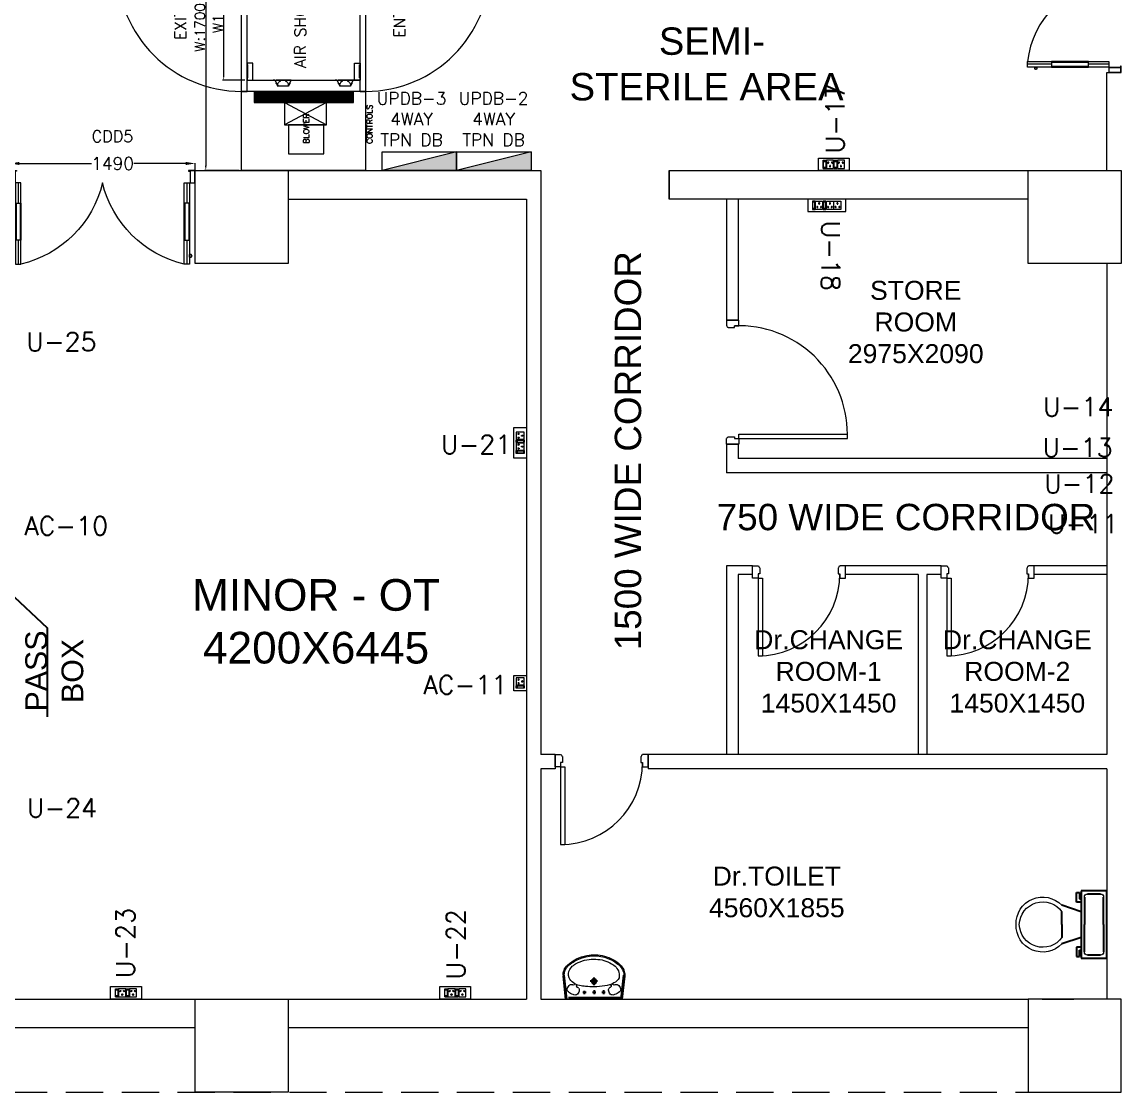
# Model space of a CAD drawing. Extents: x 3552052 to 4102982, y -707811 to -630695.
# Drawn here: x 3672008 to 3680822, y -655869 to -647246 of the extents above; entities that cross this region are included whole.
import ezdxf
from ezdxf.enums import TextEntityAlignment as Align

# ---------------------------------------------------------------- set-up
doc = ezdxf.new("R2010")
doc.units = 0
doc.header["$LTSCALE"] = 6
doc.header["$MEASUREMENT"] = 0
doc.linetypes.add('CONTINU', pattern=[0])
doc.linetypes.add('HIDDEN', pattern=[0.375, 0.25, -0.125])
doc.layers.get('0').update_dxf_attribs({"linetype": 'CONTINUOUS', "lineweight": 0})
doc.layers.get('Defpoints').update_dxf_attribs({"linetype": 'CONTINUOUS', "lineweight": 0})
for name, color, linetype, lineweight in [('1200 Door', 144, 'CONTINUOUS', 0), ('AIR SHOWER', 7, 'CONTINUOUS', 0), ('Chajja', 7, 'CONTINUOUS', 0), ('COL', 5, 'CONTINUOUS', 0), ('DIM', 7, 'CONTINUOUS', 0), ('DOOR', 44, 'CONTINUOUS', 0), ('Double Leaf Door', 4, 'CONTINUOUS', 0), ('ELE-8M 6-16A UPS SOCKET', 223, 'CONTINUOUS', 0), ('ELE-SOCKET TEXT', 7, 'CONTINUOUS', 25), ('ELE. 2N0S OF 6-16 UPS SOCKETS', 191, 'CONTINUOUS', 0), ('ELE. DB', 1, 'CONTINUOUS', 0), ('ELE.DB', 1, 'CONTINUOUS', 0), ('hatch', 252, 'CONTINUOUS', 0), ('WALL', 8, 'CONTINUOUS', 0), ('WIN', 151, 'CONTINUOUS', 0)]:
    doc.layers.add(name, color=color, linetype=linetype, lineweight=lineweight)
doc.layers.add('ELE-6A AC SOCKET', color=7, linetype='CONTINUOUS', lineweight=0, true_color=0x00ceb6)
doc.styles.add('ARIAL', font='arial.ttf')
doc.styles.add('ROMANS', font='romans.shx')
doc.styles.get("Standard").update_dxf_attribs({"font": 'SIMPLEX'})
doc.dimstyles.new('AEPL1', dxfattribs={"dimtxt": 100, "dimasz": 75, "dimexe": 1.25, "dimexo": 50, "dimtad": 0, "dimdec": 0, "dimtxsty": 'ROMANS', "dimcen": 2.5, "dimclrd": 7, "dimclre": 7, "dimadec": 0, "dimazin": 0, "dimtfac": 1, "dimtdec": 0, "dimtmove": 0, "dimatfit": 3, "dimfxl": 1, "dimlwd": 0, "dimlwe": 0, "dimarcsym": 0})
doc.dimstyles.new('BIGDFD', dxfattribs={"dimtxt": 8, "dimasz": 4, "dimexe": 1, "dimexo": 2, "dimtad": 1, "dimlfac": 10, "dimtxsty": 'Standard', "dimcen": 2.5, "dimclrd": 5, "dimclre": 3, "dimclrt": 1, "dimadec": 0, "dimazin": 0, "dimtfac": 1, "dimtmove": 0, "dimatfit": 3, "dimfxl": 1, "dimarcsym": 0})
doc.dimstyles.new('BIGDFD$0', dxfattribs={"dimtxt": 8, "dimasz": 4, "dimexe": 1, "dimexo": 2, "dimtad": 1, "dimlfac": 10, "dimtxsty": 'Standard', "dimcen": 2.5, "dimclrd": 5, "dimclre": 3, "dimclrt": 1, "dimadec": 0, "dimazin": 0, "dimtfac": 1, "dimtmove": 0, "dimatfit": 3, "dimfxl": 1, "dimarcsym": 0})
doc.dimstyles.new('TEXT', dxfattribs={"dimscale": 0, "dimtxt": 500, "dimasz": 100, "dimexe": 75, "dimexo": 100, "dimgap": 50, "dimtad": 0, "dimdec": 0, "dimzin": 0, "dimdsep": 46, "dimtxsty": 'ARIAL', "dimblk": 'OBLIQUE', "dimcen": 0.09, "dimdle": 100, "dimclrd": 256, "dimclre": 256, "dimclrt": 6, "dimadec": 0, "dimazin": 0, "dimtfac": 1, "dimtdec": 0, "dimtofl": 0, "dimtmove": 2, "dimatfit": 3, "dimfxl": 1, "dimfrac": 2, "dimtolj": 1, "dimtzin": 0, "dimarcsym": 0})

# ---------------------------------------------------------------- blocks, each defined once
blk = doc.blocks.new('UPS DB')
at = {"layer": 'hatch'}
h = blk.add_hatch(color=3, dxfattribs=at)
h.dxf.hatch_style = 1
h.paths.add_polyline_path([(0, -150), (600, -150), (600, 0)])
at = {"layer": 'ELE. DB', "color": 3}
blk.add_line((600, 0), (0, -150), dxfattribs=at)
blk.add_lwpolyline([(0, 0), (600, 0), (600, -150), (0, -150)], close=True, dxfattribs=at)
blk = doc.blocks.new('_Oblique')
at = {"color": 0, "linetype": 'ByBlock', "lineweight": -2}
blk.add_line((-0.5, -0.5), (0.5, 0.5), dxfattribs=at)
blk = doc.blocks.new('750')
at = {"layer": 'DOOR'}
for p, q in [((-50, 705), (-47.5, 705)), ((-35, 690), (-35, 692.5)), ((-50, 45), (-47.5, 45)), ((-35, 60), (-35, 57.5)), ((50, 45), (50, 80)), ((50, 80), (675, 80)), ((50, 45), (675, 45)), ((675, 45), (675, 80))]:
    blk.add_line(p, q, dxfattribs=at)
for points in [[(15, 690), (15, 705), (50, 705), (50, 750), (-50, 750), (-50, 705)], [(-35, 690), (15, 690)], [(15, 60), (15, 45), (50, 45), (50, 0), (-50, 0), (-50, 45)], [(-35, 60), (15, 60)]]:
    blk.add_lwpolyline(points, dxfattribs=at)
for centre, start, end in [((-35, 705), 180, 270), ((-35, 45), 90, 180)]:
    blk.add_arc(centre, 12.5, start, end, dxfattribs=at)
at = {"layer": 'DOOR', "color": 145}
blk.add_arc((15, 45), 660, 0, 90, dxfattribs=at)
blk = doc.blocks.new('*D670')
at = {"layer": 'Defpoints', "color": 0, "linetype": 'ByBlock', "transparency": 16777216}
for p in [(3673402.6, -648386.7), (3671912.6, -648558.9), (3673402.6, -648558.9)]:
    blk.add_point(p, dxfattribs=at)
at = {"layer": 'DIM', "color": 7, "linetype": 'ByBlock', "lineweight": 0, "transparency": 16777216}
for p, q in [((3671912.6, -648508.9), (3671912.6, -648385.5)), ((3671987.6, -648386.7), (3672569.2, -648386.7)), ((3673327.6, -648386.7), (3672908.6, -648386.7)), ((3673402.6, -648508.9), (3673402.6, -648385.5))]:
    blk.add_line(p, q, dxfattribs=at)
at = {"layer": 'DIM', "color": 7, "linetype": 'ByBlock', "transparency": 16777216}
for points in [[(3671987.6, -648374.2), (3671987.6, -648399.2), (3671912.6, -648386.7)], [(3673327.6, -648374.2), (3673327.6, -648399.2), (3673402.6, -648386.7)]]:
    blk.add_solid(points, dxfattribs=at)
at = {"layer": 'DIM', "color": 0, "linetype": 'ByBlock', "transparency": 16777216, "insert": (3672738.9, -648386.7), "char_height": 100, "attachment_point": 5, "style": 'ROMANS'}
blk.add_mtext('1490', dxfattribs=at)
blk = doc.blocks.new('1500x2100x100 DD')
at = {"layer": 'Double Leaf Door'}
for points in [[(49.2, 263.9), (54.1, 263.9), (54.1, 560.4), (49.2, 560.4)], [(92.8, 560.4), (87.8, 560.4), (87.8, 263.9), (92.8, 263.9)], [(1407.2, 560.4), (1412.2, 560.4), (1412.2, 263.9), (1407.2, 263.9)], [(1450.8, 263.9), (1445.9, 263.9), (1445.9, 560.4), (1450.8, 560.4)]]:
    blk.add_hatch(color=6, dxfattribs=at).paths.add_polyline_path(points)
at = {"layer": 'Double Leaf Door', "color": 8}
for p, q in [((49.2, 100), (49.2, 754.2)), ((49.2, 754.2), (92.8, 754.2)), ((71, 560.4), (71, 754.2)), ((92.8, 754.2), (92.8, 100)), ((1450.8, 754.2), (1407.2, 754.2)), ((1407.2, 754.2), (1407.2, 100)), ((1429, 560.4), (1429, 754.2)), ((1450.8, 100), (1450.8, 754.2)), ((34.8, 696.7), (34.8, 678.8)), ((49.2, 698.7), (36.7, 698.7)), ((36.7, 676.8), (49.2, 676.8)), ((49.2, 698.7), (49.2, 676.8)), ((1450.8, 698.7), (1463.3, 698.7)), ((1450.8, 698.7), (1450.8, 676.8)), ((1463.3, 676.8), (1450.8, 676.8)), ((1465.2, 696.7), (1465.2, 678.8)), ((71, 100), (71, 263.9)), ((1429, 100), (1429, 263.9)), ((5, 100), (5, 0)), ((45.2, 100), (5, 100)), ((7, 98), (7, 2)), ((43.2, 98), (7, 98)), ((43.2, 3), (43.2, 98)), ((45.2, 5), (45.2, 100)), ((92.8, 100), (49.2, 100)), ((1407.2, 100), (1450.8, 100)), ((1454.8, 5), (1454.8, 100)), ((1454.8, 100), (1495, 100)), ((1456.8, 3), (1456.8, 98)), ((1456.8, 98), (1493, 98)), ((1493, 98), (1493, 2)), ((1495, 100), (1495, 0)), ((5, 0), (45.2, 0)), ((7, 2), (45.2, 2)), ((55.1, 3), (43.2, 3)), ((57.1, 5), (45.2, 5)), ((45.2, 2), (55.1, 2)), ((45.2, 0), (57.1, 0)), ((55.1, 2), (55.1, 3)), ((57.1, 0), (57.1, 5)), ((1442.9, 0), (1442.9, 5)), ((1442.9, 5), (1454.8, 5)), ((1454.8, 0), (1442.9, 0)), ((1444.9, 2), (1444.9, 3)), ((1444.9, 3), (1456.8, 3)), ((1454.8, 2), (1444.9, 2)), ((1493, 2), (1454.8, 2)), ((1495, 0), (1454.8, 0))]:
    blk.add_line(p, q, dxfattribs=at)
at = {"layer": 'Double Leaf Door', "color": 6}
for p, q in [((92.8, 560.4), (49.2, 560.4)), ((49.2, 560.4), (49.2, 263.9)), ((54.1, 263.9), (54.1, 560.4)), ((87.8, 263.9), (87.8, 560.4)), ((92.8, 263.9), (92.8, 560.4)), ((1407.2, 263.9), (1407.2, 560.4)), ((1407.2, 560.4), (1450.8, 560.4)), ((1412.2, 263.9), (1412.2, 560.4)), ((1445.9, 263.9), (1445.9, 560.4)), ((1450.8, 560.4), (1450.8, 263.9)), ((49.2, 263.9), (92.8, 263.9)), ((1450.8, 263.9), (1407.2, 263.9))]:
    blk.add_line(p, q, dxfattribs=at)
at = {"layer": 'Double Leaf Door', "color": 6, "ltscale": 100}
for p, q in [((87.8, 560.4), (87.8, 263.9)), ((1412.2, 560.4), (1412.2, 263.9))]:
    blk.add_line(p, q, dxfattribs=at)
at = {"layer": 'Double Leaf Door', "color": 6}
for points in [[(49.2, 560.4), (49.2, 263.9), (54.1, 263.9), (54.1, 560.4), (49.2, 560.4)], [(92.8, 560.4), (92.8, 263.9), (87.8, 263.9), (87.8, 560.4), (92.8, 560.4)], [(1407.2, 560.4), (1407.2, 263.9), (1412.2, 263.9), (1412.2, 560.4), (1407.2, 560.4)], [(1450.8, 560.4), (1450.8, 263.9), (1445.9, 263.9), (1445.9, 560.4), (1450.8, 560.4)]]:
    blk.add_lwpolyline(points, dxfattribs=at)
at = {"layer": 'Double Leaf Door', "ltscale": 5000}
for points in [[(49.2, 560.4), (49.2, 263.9), (54.1, 263.9), (54.1, 560.4), (49.2, 560.4)], [(1450.8, 560.4), (1450.8, 263.9), (1445.9, 263.9), (1445.9, 560.4), (1450.8, 560.4)]]:
    blk.add_lwpolyline(points, dxfattribs=at)
at = {"layer": 'Double Leaf Door', "color": 8}
for centre, radius, start, end in [((-111.3, -108), 886, 13.57447, 76.68363), ((1611.3, -108), 886, 103.31637, 166.42553), ((34.8, 687.7), 3.72, 90, 270), ((36.7, 696.7), 1.98, 90, 180), ((36.7, 678.8), 1.98, 180, 270), ((1463.3, 696.7), 1.98, 0, 90), ((1463.3, 678.8), 1.98, 270, 0), ((1465.2, 687.7), 3.72, 270, 90)]:
    blk.add_arc(centre, radius, start, end, dxfattribs=at)
blk = doc.blocks.new('1800x80')
at = {"layer": 'Double Leaf Door'}
for points in [[(101770.4, -25417.9), (101775.3, -25417.9), (101775.3, -25121.4), (101770.4, -25121.4)], [(101814, -25121.4), (101809.1, -25121.4), (101809.1, -25417.9), (101814, -25417.9)], [(103113.4, -25121.4), (103118.4, -25121.4), (103118.4, -25417.9), (103113.4, -25417.9)], [(103157.1, -25417.9), (103152.1, -25417.9), (103152.1, -25121.4), (103157.1, -25121.4)]]:
    blk.add_hatch(color=6, dxfattribs=at).paths.add_polyline_path(points)
at = {"layer": 'Double Leaf Door', "color": 8}
for p, q in [((101770.4, -25581.8), (101770.4, -24927.6)), ((101770.4, -24927.6), (101814, -24927.6)), ((101792.2, -25121.4), (101792.2, -24927.6)), ((101814, -24927.6), (101814, -25581.8)), ((103157.1, -24927.6), (103113.4, -24927.6)), ((103113.4, -24927.6), (103113.4, -25581.8)), ((103135.3, -25121.4), (103135.3, -24927.6)), ((103157.1, -25581.8), (103157.1, -24927.6)), ((101756, -24985.1), (101756, -25003.1)), ((101770.4, -24983.1), (101758, -24983.1)), ((101758, -25005), (101770.4, -25005)), ((101770.4, -24983.1), (101770.4, -25005)), ((103157.1, -24983.1), (103169.5, -24983.1)), ((103157.1, -24983.1), (103157.1, -25005)), ((103169.5, -25005), (103157.1, -25005)), ((103171.5, -24985.1), (103171.5, -25003.1)), ((101792.2, -25581.8), (101792.2, -25417.9)), ((103135.3, -25581.8), (103135.3, -25417.9)), ((101726.2, -25581.8), (101726.2, -25681.8)), ((101766.4, -25581.8), (101726.2, -25581.8)), ((101728.2, -25583.8), (101728.2, -25679.8)), ((101764.4, -25583.8), (101728.2, -25583.8)), ((101764.4, -25678.9), (101764.4, -25583.8)), ((101766.4, -25676.9), (101766.4, -25581.8)), ((101814, -25581.8), (101770.4, -25581.8)), ((103113.4, -25581.8), (103157.1, -25581.8)), ((103161.1, -25676.9), (103161.1, -25581.8)), ((103161.1, -25581.8), (103201.2, -25581.8)), ((103163, -25678.9), (103163, -25583.8)), ((103163, -25583.8), (103199.3, -25583.8)), ((103199.3, -25583.8), (103199.3, -25679.8)), ((103201.2, -25581.8), (103201.2, -25681.8)), ((101726.2, -25681.8), (101766.4, -25681.8)), ((101728.2, -25679.8), (101766.4, -25679.8)), ((101776.3, -25678.9), (101764.4, -25678.9)), ((101778.3, -25676.9), (101766.4, -25676.9)), ((101766.4, -25679.8), (101776.3, -25679.8)), ((101766.4, -25681.8), (101778.3, -25681.8)), ((101776.3, -25679.8), (101776.3, -25678.9)), ((101778.3, -25681.8), (101778.3, -25676.9)), ((103149.1, -25681.8), (103149.1, -25676.9)), ((103149.1, -25676.9), (103161.1, -25676.9)), ((103161.1, -25681.8), (103149.1, -25681.8)), ((103151.1, -25679.8), (103151.1, -25678.9)), ((103151.1, -25678.9), (103163, -25678.9)), ((103161.1, -25679.8), (103151.1, -25679.8)), ((103199.3, -25679.8), (103161.1, -25679.8)), ((103201.2, -25681.8), (103161.1, -25681.8))]:
    blk.add_line(p, q, dxfattribs=at)
at = {"layer": 'Double Leaf Door', "color": 6}
for p, q in [((101814, -25121.4), (101770.4, -25121.4)), ((101770.4, -25121.4), (101770.4, -25417.9)), ((101775.3, -25417.9), (101775.3, -25121.4)), ((101809.1, -25417.9), (101809.1, -25121.4)), ((101814, -25417.9), (101814, -25121.4)), ((103113.4, -25417.9), (103113.4, -25121.4)), ((103113.4, -25121.4), (103157.1, -25121.4)), ((103118.4, -25417.9), (103118.4, -25121.4)), ((103152.1, -25417.9), (103152.1, -25121.4)), ((103157.1, -25121.4), (103157.1, -25417.9)), ((101770.4, -25417.9), (101814, -25417.9)), ((103157.1, -25417.9), (103113.4, -25417.9))]:
    blk.add_line(p, q, dxfattribs=at)
at = {"layer": 'Double Leaf Door', "color": 6, "ltscale": 100}
for p, q in [((101809.1, -25121.4), (101809.1, -25417.9)), ((103118.4, -25121.4), (103118.4, -25417.9))]:
    blk.add_line(p, q, dxfattribs=at)
at = {"layer": 'Double Leaf Door', "color": 6}
for points in [[(101770.4, -25121.4), (101770.4, -25417.9), (101775.3, -25417.9), (101775.3, -25121.4), (101770.4, -25121.4)], [(101814, -25121.4), (101814, -25417.9), (101809.1, -25417.9), (101809.1, -25121.4), (101814, -25121.4)], [(103113.4, -25121.4), (103113.4, -25417.9), (103118.4, -25417.9), (103118.4, -25121.4), (103113.4, -25121.4)], [(103157.1, -25121.4), (103157.1, -25417.9), (103152.1, -25417.9), (103152.1, -25121.4), (103157.1, -25121.4)]]:
    blk.add_lwpolyline(points, dxfattribs=at)
at = {"layer": 'Double Leaf Door', "ltscale": 5000}
for points in [[(101770.4, -25121.4), (101770.4, -25417.9), (101775.3, -25417.9), (101775.3, -25121.4), (101770.4, -25121.4)], [(103157.1, -25121.4), (103157.1, -25417.9), (103152.1, -25417.9), (103152.1, -25121.4), (103157.1, -25121.4)]]:
    blk.add_lwpolyline(points, dxfattribs=at)
at = {"layer": 'Double Leaf Door', "color": 8}
for centre, radius, start, end in [((101731.8, -25658.9), 736, 6.01421, 83.58626), ((103143.1, -25606.8), 679.9, 92.50464, 177.89489), ((101756, -24994.1), 3.72, 90, 270), ((101758, -24985.1), 1.98, 90, 180), ((101758, -25003.1), 1.98, 180, 270), ((103169.5, -24985.1), 1.98, 0, 90), ((103169.5, -25003.1), 1.98, 270, 0), ((103171.5, -24994.1), 3.72, 270, 90)]:
    blk.add_arc(centre, radius, start, end, dxfattribs=at)
blk = doc.blocks.new('*D19')
at = {"color": 3, "lineweight": -2, "transparency": 16777216}
for p, q in [((72.76, 197.74), (72.76, 215.65)), ((162.76, 197.74), (162.76, 215.65))]:
    blk.add_line(p, q, dxfattribs=at)
at = {"color": 5, "lineweight": -2, "transparency": 16777216}
blk.add_line((76.76, 214.65), (158.76, 214.65), dxfattribs=at)
at = {"color": 5, "transparency": 16777216}
for points in [[(76.76, 215.31), (76.76, 213.98), (72.76, 214.65)], [(158.76, 213.98), (158.76, 215.31), (162.76, 214.65)]]:
    blk.add_solid(points, dxfattribs=at)
at = {"layer": 'Defpoints', "color": 0, "transparency": 16777216}
for p in [(162.76, 214.65), (72.76, 195.74), (162.76, 195.74)]:
    blk.add_point(p, dxfattribs=at)
at = {"color": 1, "transparency": 16777216, "insert": (130.44, 219.36), "char_height": 8, "attachment_point": 5}
blk.add_mtext('W1:900', dxfattribs=at)
blk = doc.blocks.new('*D20')
at = {"color": 3, "lineweight": -2, "transparency": 16777216}
for p, q in [((0, 202.24), (0, 230.07)), ((170, 202.24), (170, 230.07))]:
    blk.add_line(p, q, dxfattribs=at)
at = {"color": 5, "lineweight": -2, "transparency": 16777216}
blk.add_line((166, 229.07), (4, 229.07), dxfattribs=at)
at = {"color": 5, "transparency": 16777216}
for points in [[(4, 229.74), (4, 228.4), (0, 229.07)], [(166, 228.4), (166, 229.74), (170, 229.07)]]:
    blk.add_solid(points, dxfattribs=at)
at = {"layer": 'Defpoints', "color": 0, "transparency": 16777216}
for p in [(0, 229.07), (0, 200.24), (170, 200.24)]:
    blk.add_point(p, dxfattribs=at)
at = {"color": 1, "transparency": 16777216, "insert": (115.34, 233.78), "char_height": 8, "attachment_point": 5}
blk.add_mtext('W:1700', dxfattribs=at)
blk = doc.blocks.new('nolllw new')
for p, q in [((-138.6, 13.9), (-138.1, 15.3)), ((-124.2, 15.9), (-137.1, 15.9)), ((-123.3, 15.4), (-107, -15.4)), ((-112.6, 13.9), (-2.6, 13.9)), ((8.1, 15.4), (-8.1, -15.4)), ((9, 15.9), (22, 15.9)), ((23.4, 13.9), (22.7, 15.9)), ((23.4, 13.9), (22.9, 15.3)), ((-100.3, -15.9), (-106.1, -15.9)), ((-14.9, -15.9), (-9, -15.9))]:
    blk.add_line(p, q)
at = {"color": 19}
for p, q in [((-124.2, 15.9), (-57.6, 15.9)), ((9, 15.9), (-57.6, 15.9)), ((-100.1, -34.1), (-15, -34.1))]:
    blk.add_line(p, q, dxfattribs=at)
at = {"color": 1}
for p, q in [((-74.6, 14.6), (-74.6, 10.7)), ((-40.6, 14.6), (-40.6, 10.7)), ((-100, -26.8), (-100, -34.1)), ((-15.1, -26.8), (-15.1, -34.1))]:
    blk.add_line(p, q, dxfattribs=at)
at = {"color": 3}
for p, q in [((-112.9, -4.5), (-112.9, -13.1)), ((-109.6, -16.1), (-109.9, -16.1)), ((-108.7, -16.7), (-100.8, -33.8)), ((-100.3, -34.1), (-100.1, -34.1)), ((-14.8, -34.1), (-15, -34.1)), ((-6.5, -16.7), (-14.4, -33.8)), ((-5.6, -16.1), (-5.3, -16.1)), ((-2.3, -4.5), (-2.3, -13.1))]:
    blk.add_line(p, q, dxfattribs=at)
for centre, radius, start, end in [((-137.1, 14.9), 1, 90, 159.38096), ((-124.2, 14.9), 1, 27.85965, 90), ((9, 14.9), 1, 90, 152.14035), ((22, 14.9), 1, 20.61904, 90), ((-106.1, -14.9), 1, 207.85965, 270), ((-100.3, -14.9), 1, 270, 343.32611), ((-60.8, -26.8), 40.2, 161.52124, 163.32611), ((-54.4, -26.8), 40.2, 16.67389, 18.47876), ((-14.9, -14.9), 1, 196.67389, 270), ((-9, -14.9), 1, 270, 332.14035)]:
    blk.add_arc(centre, radius, start, end)
at = {"color": 1}
for centre, radius, start, end in [((-60.8, -26.8), 39.2, 111.58911, 180), ((-75.6, 10.7), 1, 291.58911, 0), ((-74.2, 14.5), 0.396, 106.69839, 167.52754), ((-41, 14.5), 0.396, 12.47246, 73.30161), ((-39.6, 10.7), 1, 180, 248.41089), ((-54.4, -26.8), 39.2, 0, 68.41089)]:
    blk.add_arc(centre, radius, start, end, dxfattribs=at)
at = {"color": 3}
for centre, radius, start, end in [((-109.9, -13.1), 3, 180, 270), ((-109.6, -17.1), 1, 24.7129, 90), ((-100.3, -33.6), 0.5, 204.7129, 270), ((-14.8, -33.6), 0.5, 270, 335.2871), ((-5.6, -17.1), 1, 90, 155.2871), ((-5.3, -13.1), 3, 270, 0)]:
    blk.add_arc(centre, radius, start, end, dxfattribs=at)
blk = doc.blocks.new('*D22')
at = {"layer": 'AIR SHOWER', "color": 3, "lineweight": -2, "transparency": 16777216}
for p, q in [((172, 200.24), (208.02, 200.24)), ((172, 100.24), (208.02, 100.24))]:
    blk.add_line(p, q, dxfattribs=at)
at = {"layer": 'AIR SHOWER', "color": 5, "lineweight": -2, "transparency": 16777216}
blk.add_line((207.02, 104.24), (207.02, 196.24), dxfattribs=at)
at = {"layer": 'AIR SHOWER', "color": 5, "transparency": 16777216}
for points in [[(207.68, 196.24), (206.35, 196.24), (207.02, 200.24)], [(206.35, 104.24), (207.68, 104.24), (207.02, 100.24)]]:
    blk.add_solid(points, dxfattribs=at)
at = {"layer": 'Defpoints', "color": 0, "transparency": 16777216}
for p in [(170, 200.24), (207.02, 200.24), (170, 100.24)]:
    blk.add_point(p, dxfattribs=at)
at = {"layer": 'AIR SHOWER', "color": 1, "transparency": 16777216, "insert": (202.31, 155.27), "char_height": 8, "attachment_point": 5, "rotation": 90}
blk.add_mtext('D:1000', dxfattribs=at)
blk = doc.blocks.new('*D23')
at = {"layer": 'AIR SHOWER', "color": 3, "lineweight": -2, "transparency": 16777216}
for p, q in [((166, 195.74), (188.83, 195.74)), ((166, 104.74), (188.83, 104.74))]:
    blk.add_line(p, q, dxfattribs=at)
at = {"layer": 'AIR SHOWER', "color": 5, "lineweight": -2, "transparency": 16777216}
blk.add_line((187.83, 191.74), (187.83, 108.74), dxfattribs=at)
at = {"layer": 'AIR SHOWER', "color": 5, "transparency": 16777216}
for points in [[(188.5, 191.74), (187.17, 191.74), (187.83, 195.74)], [(187.17, 108.74), (188.5, 108.74), (187.83, 104.74)]]:
    blk.add_solid(points, dxfattribs=at)
at = {"layer": 'Defpoints', "color": 0, "transparency": 16777216}
for p in [(164, 195.74), (164, 104.74), (187.83, 104.74)]:
    blk.add_point(p, dxfattribs=at)
at = {"layer": 'AIR SHOWER', "color": 1, "transparency": 16777216, "insert": (183.12, 150.24), "char_height": 8, "attachment_point": 5, "rotation": 90}
blk.add_mtext('D1:910', dxfattribs=at)
blk = doc.blocks.new('A$C19B8274B')
at = {"layer": 'DOOR'}
for p, q in [((-45, 925), (-80, 925)), ((-80, 50), (-80, 925)), ((-45, 50), (-45, 925)), ((-45, 50), (-80, 50)), ((-955, -50), (-955, -47.5)), ((-940, -35), (-942.5, -35)), ((-60, -35), (-57.5, -35)), ((-45, -50), (-45, -47.5))]:
    blk.add_line(p, q, dxfattribs=at)
for points in [[(-940, 15), (-955, 15), (-955, 50), (-1000, 50), (-1000, -50), (-955, -50)], [(-940, -35), (-940, 15)], [(-60, 15), (-45, 15), (-45, 50), (0, 50), (0, -50), (-45, -50)], [(-60, -35), (-60, 15)]]:
    blk.add_lwpolyline(points, dxfattribs=at)
at = {"layer": 'DOOR', "color": 145}
blk.add_arc((-80, 50), 875, 90, 182.29244, dxfattribs=at)
at = {"layer": 'DOOR'}
for centre, start, end in [((-955, -35), 270, 0), ((-45, -35), 180, 270)]:
    blk.add_arc(centre, 12.5, start, end, dxfattribs=at)
blk = doc.blocks.new('rhej')
at = {"color": 8, "lineweight": 25}
for p, q in [((271.6, 188.9), (271.6, 266.4)), ((271.6, 266.4), (297.5, 266.4)), ((297.5, 266.4), (297.5, 214.7)), ((310.4, 279.4), (310.4, -263.7)), ((517.3, 279.4), (310.4, 279.4)), ((517.3, 7.8), (517.3, 279.4)), ((310.4, 188.9), (271.6, 188.9)), ((297.5, 214.7), (310.4, 214.7)), ((336.3, 227.7), (336.3, 7.8)), ((465.6, 253.5), (362.2, 253.5)), ((491.5, 7.8), (491.5, 227.7)), ((310.4, 111.3), (155.3, 163)), ((155.3, 7.8), (155.3, 111.3)), ((155.3, 7.8), (155.3, -95.6)), ((336.3, -212), (336.3, 7.8)), ((491.5, 7.8), (491.5, -212)), ((517.3, -263.7), (517.3, 7.8)), ((310.4, -95.6), (155.3, -147.3)), ((271.6, -173.2), (271.6, -250.8)), ((310.4, -173.2), (271.6, -173.2)), ((271.6, -250.8), (297.5, -250.8)), ((297.5, -250.8), (297.5, -199.1)), ((297.5, -199.1), (310.4, -199.1)), ((310.4, -263.7), (517.3, -263.7)), ((465.6, -237.9), (362.2, -237.9))]:
    blk.add_line(p, q, dxfattribs=at)
at = {"color": 8, "extrusion": (0, 0, -1)}
for centre, major_axis, start_param, end_param in [((0, 15.7), (151.4, -151.4), 2.319632, 4.738539), ((0.9, 2.3), (-133.6, -133.6), 0.814663, 3.31238), ((358.9, 230.9), (-16.2, -16.2), 0.643501, 2.498091), ((468.8, 230.9), (16.2, -16.2), 3.785094, 5.639684), ((0, 0), (-151.4, -151.4), 4.686239, 7.105146), ((0.9, 13.4), (-133.6, -133.6), 4.541602, 7.039318), ((358.9, -215.2), (-16.2, -16.2), -0.927295, 0.927295), ((468.8, -215.2), (16.2, -16.2), 5.35589, 7.21048)]:
    blk.add_ellipse(centre, major_axis=major_axis, ratio=1, start_param=start_param, end_param=end_param, dxfattribs=at)
blk = doc.blocks.new('u46')
at = {"color": 8, "lineweight": 25}
for p, q in [((-10.2, 228.4), (174.5, 249.1)), ((-10.2, 220.4), (181.2, 241.9)), ((-0.6, -208.9), (0.6, 208.9)), ((44.2, 92.9), (44.2, 66.7)), ((56.5, 80.8), (29.2, 80.8)), ((61.7, 1.6), (29.2, 1.6)), ((44.2, 13.7), (44.2, -12.6)), ((163.2, 3), (101.8, 3)), ((133.1, -27.2), (133.1, 33.1)), ((61.7, -73.2), (29.2, -73.2)), ((44.2, -61.1), (44.2, -87.4)), ((-10.2, -216.1), (181.2, -237.6)), ((-10.2, -224.1), (174.5, -244.8))]:
    blk.add_line(p, q, dxfattribs=at)
at = {"color": 8, "extrusion": (0, 0, -1)}
for centre, major_axis, start_param, end_param in [((144.8, 128.2), (1.1, 126.1), -1.238036, -0.892193), ((65.8, 198.9), (0, 20.7), -1.101507, 0.481509), ((57.5, 163.3), (-0.3, 56.9), 0.324902, 0.965135), ((208, 103.4), (0, 109.8), -1.431017, -0.436146), ((90.3, 184.5), (0, 17.9), 0.880684, 2.260744), ((189.6, 137.7), (0, 70.9), -0.405199, 0.56573), ((187.7, 150.5), (0, 99.5), -0.132539, 0.848731), ((185.8, 147.6), (0.1, 94.4), -0.049658, 0.838116), ((153.9, 79), (-0.2, 139.7), 0.557563, 1.193786), ((57.3, 20.1), (0, 275.4), 0.806541, 1.180915), ((49.5, 13.5), (-0.1, 293.9), 0.809856, 1.41441), ((56, 154.5), (0, 34), 4.33982, 5.202657), ((64.6, 170.4), (0.3, 49.2), 3.359735, 4.09512), ((62.5, 153), (0, 31.9), 2.620328, 3.422401), ((104.1, 117.8), (-0.2, 26.8), -1.278641, -0.487266), ((96.3, 135.9), (0, 7.39), -0.727724, 1.373337), ((387.1, 47.9), (-0.3, 296.4), -1.495794, -1.328336), ((110.3, 167.2), (-6.08, 6.08), 4.867594, 6.265028), ((110.5, 165), (5.47, 5.47), 2.097053, 3.541809), ((13.1, 6.8), (0, 297.5), 1.141495, 1.637774), ((35, 2.5), (0, 302.7), 1.155365, 1.952189), ((44.2, 80.8), (0.02, 6.43), 3.139035, 9.42222), ((44.2, 1.6), (0.08, 6.43), 3.12883, 9.412015), ((820.2, -1), (0.1, 732.1), -1.56667, -1.474079), ((888.1, 36.7), (0.8, 800.7), 4.558159, 4.668067), ((133.1, 3), (0, 21.6), 3.141254, 9.424439), ((133.1, 3), (-0.1, 15.5), 3.145308, 9.428493), ((133.1, 3), (0, 10.9), 3.142047372431534, 9.42523267961112), ((72.5, -1.7), (-0.1, 274.2), 1.346594, 1.865175), ((44.2, -73.2), (0.02, 6.43), 3.139035, 9.42222), ((263.1, -73.7), (0.1, 166.8), 4.181112, 4.641559), ((56.1, -13.3), (0.2, 287), 1.808981, 2.322804), ((62.5, -10.9), (0, 247.5), 1.579809, 2.112792), ((56, -148.1), (0, 34), 4.222121, 5.084958), ((64.6, -163.9), (0.1, 49.2), -0.960797, -0.225412), ((144.8, -121.8), (-0.3, 126.1), 4.027191, 4.373034), ((62.5, -146.6), (-0.1, 31.9), -0.276767, 0.525307), ((104.1, -111.4), (0.2, 26.8), 3.628858, 4.420234), ((96.6, -128.2), (-0.03, 8.55), 1.455188, 3.796569), ((110.3, -160.8), (-6.08, 6.08), 4.730546, 6.12798), ((111.3, -159.3), (6.17, 6.17), 4.354779, 6.027124), ((90.3, -178.1), (0, 17.9), 0.880848, 2.260908), ((192.6, -126.1), (0, 80.1), 3.554495, 4.299548), ((163.1, -79.8), (0.2, 126), 2.054055, 2.802751), ((124.5, -51.6), (-0.2, 200.3), 1.868215, 2.281789), ((65.8, -192.5), (0, 20.7), 2.661884, 4.2449), ((57.5, -156.9), (0.3, 56.9), 2.176458, 2.816691), ((181.2, -107), (0, 94.7), 2.890537, 3.362984), ((184.7, -162.2), (-0.1, 83.2), 2.850118, 3.264751), ((188.2, -159.7), (0, 78.1), 2.562376, 3.231693), ((187.2, -138.1), (-0.1, 106), 2.310552, 2.942572), ((171.7, -117.2), (-0.1, 123.1), 2.127435, 2.640092)]:
    blk.add_ellipse(centre, major_axis=major_axis, ratio=1, start_param=start_param, end_param=end_param, dxfattribs=at)
blk = doc.blocks.new('5Y3AQY')
at = {"layer": 'ELE. 2N0S OF 6-16 UPS SOCKETS', "color": 72, "lineweight": 0}
for p, q in [((-312, -26), (-278, -26)), ((-312, -124), (-312, -26)), ((-312, -124), (-312, -26)), ((-312, -124), (-278, -124)), ((-278, -124), (-312, -124)), ((-309, -37), (-281, -37)), ((-309, -113), (-309, -37)), ((-309, -40), (-281, -40)), ((-281, -113), (-309, -113)), ((-281, -37), (-281, -113)), ((-278, -26), (-278, -124)), ((-272, -26), (-272, -124)), ((-187, -26), (-272, -26)), ((-272, -124), (-187, -124)), ((-187, -124), (-187, -26)), ((-181, -26), (-148, -26)), ((-181, -124), (-181, -26)), ((-181, -124), (-181, -26)), ((-181, -124), (-148, -124)), ((-148, -124), (-181, -124)), ((-179, -37), (-150, -37)), ((-179, -113), (-179, -37)), ((-179, -40), (-150, -40)), ((-150, -113), (-179, -113)), ((-150, -37), (-150, -113)), ((-148, -26), (-148, -124)), ((-57, -26), (-142, -26)), ((-142, -26), (-142, -124)), ((-142, -124), (-57, -124)), ((-57, -124), (-57, -26))]:
    blk.add_line(p, q, dxfattribs=at)
blk.add_lwpolyline([(-368, 0), (0, 0), (0, -150), (-368, -150)], close=True, dxfattribs=at)
for centre, radius, start, end in [((-254, -56), 5.7, 87.49, 354.7311), ((-249, -52), 4.6, 284.9049, 157.3162), ((-230, -99), 6.62, 127.1584, 52.8416), ((-230, -92), 4.22, 341.4031, 198.5969), ((-210, -52), 4.6, 22.6838, 255.0951), ((-205, -56), 5.7, 185.2689, 92.51), ((-124, -56), 5.7, 87.49, 354.7311), ((-119, -52), 4.6, 284.9049, 157.3162), ((-99, -99), 6.62, 127.1584, 52.8416), ((-99, -92), 4.22, 341.4031, 198.5969), ((-80, -52), 4.6, 22.6838, 255.0951), ((-75, -56), 5.7, 185.2689, 92.51)]:
    blk.add_arc(centre, radius, start, end, dxfattribs=at)
blk = doc.blocks.new('543E')
at = {"layer": 'ELE. 2N0S OF 6-16 UPS SOCKETS', "color": 72, "linetype": 'ByBlock', "lineweight": 0}
for p, q in [((-124, -57), (-124, -91)), ((-26, -57), (-124, -57)), ((-26, -57), (-124, -57)), ((-124, -91), (-26, -91)), ((-124, -96), (-26, -96)), ((-124, -181), (-124, -96)), ((-113, -60), (-113, -88)), ((-37, -60), (-113, -60)), ((-113, -88), (-37, -88)), ((-110, -60), (-110, -88)), ((-37, -88), (-37, -60)), ((-26, -57), (-26, -91)), ((-26, -91), (-26, -57)), ((-26, -96), (-26, -181)), ((-26, -181), (-124, -181)), ((-124, -187), (-124, -221)), ((-26, -187), (-124, -187)), ((-26, -187), (-124, -187)), ((-124, -221), (-26, -221)), ((-124, -312), (-124, -227)), ((-124, -227), (-26, -227)), ((-113, -190), (-113, -218)), ((-37, -190), (-113, -190)), ((-113, -218), (-37, -218)), ((-110, -190), (-110, -218)), ((-37, -218), (-37, -190)), ((-26, -187), (-26, -221)), ((-26, -221), (-26, -187)), ((-26, -227), (-26, -312)), ((-26, -312), (-124, -312)), ((-124, -402), (-124, -317)), ((-124, -317), (-26, -317)), ((-26, -317), (-26, -402)), ((-26, -402), (-124, -402))]:
    blk.add_line(p, q, dxfattribs=at)
blk.add_lwpolyline([(-150, 0), (-150, -459), (0, -459), (0, 0)], close=True, dxfattribs=at)
for centre, radius, start, end in [((-98, -119), 4.6, 112.6838, 345.0951), ((-94, -115), 5.7, 275.2689, 182.51), ((-98, -159), 4.6, 14.9049, 247.3162), ((-98, -249), 4.6, 112.6838, 345.0951), ((-94, -163), 5.7, 177.49, 84.7311), ((-94, -245), 5.7, 275.2689, 182.51), ((-58, -139), 4.22, 71.4031, 288.5969), ((-51, -139), 6.62, 217.1584, 142.8416), ((-51, -269), 6.62, 217.1584, 142.8416), ((-98, -289), 4.6, 14.9049, 247.3162), ((-98, -340), 4.6, 112.6838, 345.0951), ((-98, -379), 4.6, 14.9049, 247.3162), ((-94, -293), 5.7, 177.49, 84.7311), ((-94, -335), 5.7, 275.2689, 182.51), ((-94, -384), 5.7, 177.49, 84.7311), ((-58, -269), 4.22, 71.4031, 288.5969), ((-58, -360), 4.22, 71.4031, 288.5969), ((-51, -360), 6.62, 217.1584, 142.8416)]:
    blk.add_arc(centre, radius, start, end, dxfattribs=at)
blk = doc.blocks.new('6MODULE-UPS')
at = {"layer": 'ELE. 2N0S OF 6-16 UPS SOCKETS', "color": 223, "lineweight": 0}
for p, q in [((-5.7, 91.9), (-5.7, 19.7)), ((-5.7, 91.9), (-5.7, 19.7)), ((19.4, 91.9), (-5.7, 91.9)), ((-5.7, 91.9), (19.4, 91.9)), ((-5.7, 19.7), (19.4, 19.7)), ((-3.6, 84), (-3.6, 27.6)), ((17.3, 84), (-3.6, 84)), ((-3.6, 30.1), (17.3, 30.1)), ((-3.6, 27.6), (17.3, 27.6)), ((17.3, 27.6), (17.3, 84)), ((19.4, 19.7), (19.4, 91.9)), ((23.6, 91.9), (86.9, 91.9)), ((23.6, 19.7), (23.6, 91.9)), ((86.9, 19.7), (23.6, 19.7)), ((86.9, 91.9), (86.9, 19.7)), ((91.1, 91.9), (91.1, 19.7)), ((91.1, 91.9), (91.1, 19.7)), ((116.2, 91.9), (91.1, 91.9)), ((91.1, 91.9), (116.2, 91.9)), ((91.1, 19.7), (116.2, 19.7)), ((93.2, 84), (93.2, 27.6)), ((114.1, 84), (93.2, 84)), ((93.2, 30.1), (114.1, 30.1)), ((93.2, 27.6), (114.1, 27.6)), ((114.1, 27.6), (114.1, 84)), ((116.2, 19.7), (116.2, 91.9)), ((120.4, 19.7), (120.4, 91.9)), ((120.4, 91.9), (183.6, 91.9)), ((183.6, 19.7), (120.4, 19.7)), ((183.6, 91.9), (183.6, 19.7))]:
    blk.add_line(p, q, dxfattribs=at)
blk.add_lwpolyline([(-48.1, 0), (226, 0), (226, 111.6), (-48.1, 111.6)], close=True, dxfattribs=at)
for centre, radius, start, end in [((37.2, 41.7), 4.24, 5.26891, 272.51003), ((40.6, 38.8), 3.42, 202.68381, 75.09514), ((55.3, 73.6), 4.92, 307.15837, 232.84163), ((55.3, 68.7), 3.14, 161.40312, 18.59688), ((69.9, 38.8), 3.42, 104.90486, 337.31619), ((73.3, 41.7), 4.24, 267.48997, 174.73109), ((134, 41.7), 4.24, 5.26891, 272.51003), ((137.3, 38.8), 3.42, 202.68381, 75.09514), ((152, 73.6), 4.92, 307.15837, 232.84163), ((152, 68.7), 3.14, 161.40312, 18.59688), ((166.7, 38.8), 3.42, 104.90486, 337.31619), ((170, 41.7), 4.24, 267.48997, 174.73109)]:
    blk.add_arc(centre, radius, start, end, dxfattribs=at)
blk = doc.blocks.new('EQ2WE')
at = {"layer": 'ELE-6A AC SOCKET', "lineweight": 0}
for p, q in [((-99, 170), (-215, 170)), ((-215, 170), (-215, 36)), ((-215, 36), (-99, 36)), ((-99, 36), (-99, 170)), ((-91, 36), (-91, 170)), ((-91, 170), (-45, 170)), ((-45, 170), (-91, 170)), ((-45, 36), (-91, 36)), ((-87, 51), (-87, 155)), ((-87, 155), (-48, 155)), ((-48, 55), (-87, 55)), ((-48, 51), (-87, 51)), ((-48, 155), (-48, 51)), ((-45, 170), (-45, 36)), ((-45, 170), (-45, 36))]:
    blk.add_line(p, q, dxfattribs=at)
blk.add_lwpolyline([(0, 0), (-257, 0), (-257, 206), (0, 206)], close=True, dxfattribs=at)
for centre, radius, start, end in [((-190, 77), 7.83, 5.2689, 272.51), ((-184, 72), 6.31, 202.6838, 75.0951), ((-157, 136), 9.08, 307.1584, 232.8416), ((-157, 127), 5.79, 161.4031, 18.5969), ((-130, 72), 6.31, 104.9049, 337.3162), ((-124, 77), 7.83, 267.49, 174.7311)]:
    blk.add_arc(centre, radius, start, end, dxfattribs=at)
blk = doc.blocks.new('AIR SHOWER')
at = {"layer": 'AIR SHOWER'}
h = blk.add_hatch(dxfattribs=at)
h.set_pattern_fill('ANSI37', color=256, scale=0.24, angle=180, style=0)
h.set_pattern_definition([(45, (-36516.70436, 5170.6153), (-0.538815367, 0.538815367), []), (135, (-36516.70436, 5170.6153), (-0.538815367, -0.538815367), [])])
h.paths.add_polyline_path([(63.7649, 110.1138), (54.9235, 110.1138), (54.9235, 189.8012), (63.7649, 189.8012)])
h = blk.add_hatch(dxfattribs=at)
h.set_pattern_fill('ANSI37', color=256, scale=0.24, angle=180, style=0)
h.set_pattern_definition([(45, (-52704.6564, 3586.6221), (-0.538815367, 0.538815367), []), (135, (-52704.6564, 3586.6221), (-0.538815367, -0.538815367), [])])
h.paths.add_polyline_path([(54.9235, 189.5272), (63.7649, 189.5272), (63.7649, 182.3028), (54.9235, 182.3028)])
for p, q in [((159.5, 200.2351), (159.5, 300.4701)), ((164, 300.4701), (159.5, 300.4701)), ((164, 300.4701), (164, 200.2351)), ((171.05, 295.4201), (164, 295.4201)), ((171.05, 293.5201), (164, 293.5201)), ((159.5, 265.8021), (160.1, 265.8021)), ((160.1, 234.8021), (160.1, 265.8021)), ((163.4, 265.8021), (163.4, 234.8021)), ((163.4, 265.8021), (164, 265.8021)), ((160.1, 264.3021), (163.4, 264.3021)), ((159.5, 234.8021), (160.1, 234.8021)), ((160.1, 236.3021), (163.4, 236.3021)), ((163.4, 234.8021), (164, 234.8021)), ((0, 100.2351), (0, 200.2351)), ((0, 200.2351), (170, 200.2351)), ((63.7649, 200.2351), (63.7649, 195.7351)), ((63.7649, 100.2351), (63.7649, 200.2351)), ((63.7649, 195.7351), (164, 195.7351)), ((72.7649, 195.7351), (164, 195.7351)), ((72.7649, 195.7351), (72.7649, 104.7351)), ((162.7649, 195.7351), (162.7649, 104.7351)), ((162.7649, 195.7351), (162.7649, 104.7351)), ((164, 200.2351), (164, 195.7351)), ((170, 100.2351), (170, 200.2351)), ((170, 100.2351), (170, 200.2351)), ((54.9235, 165.7555), (36.841, 131.8309)), ((54.9235, 131.8309), (36.841, 165.7555)), ((0, 100.2351), (170, 100.2351)), ((63.7649, 104.7351), (164, 104.7351)), ((63.7649, 104.7351), (63.7649, 100.2351)), ((159.5, 100.2351), (159.5, 0)), ((164, 100.2351), (164, 104.7351)), ((164, 0), (164, 100.2351)), ((159.5, 65.6681), (160.1, 65.6681)), ((160.1, 65.6681), (160.1, 34.6681)), ((160.1, 64.1681), (163.4, 64.1681)), ((163.4, 34.6681), (163.4, 65.6681)), ((163.4, 65.6681), (164, 65.6681)), ((160.1, 36.1681), (163.4, 36.1681)), ((159.5, 34.6681), (160.1, 34.6681)), ((163.4, 34.6681), (164, 34.6681)), ((164, 0), (159.5, 0)), ((171.05, 6.95), (164, 6.95)), ((171.05, 5.05), (164, 5.05))]:
    blk.add_line(p, q, dxfattribs=at)
for points in [[(86.4277, 195.7351), (72.7649, 195.7351), (72.7649, 191.2865), (86.4277, 191.2865)], [(74.6432, 195.334), (85.2425, 195.334), (85.2425, 195.7351), (74.6432, 195.7351)], [(63.7649, 190.0987), (54.9235, 190.0987), (54.9235, 110.1138), (63.7649, 110.1138)], [(36.841, 162.4912), (13.6037, 162.4912), (13.6037, 133.8537), (36.841, 133.8537)], [(54.9235, 165.7555), (36.841, 165.7555), (36.841, 131.8309), (54.9235, 131.8309)], [(86.4277, 104.7351), (72.7649, 104.7351), (72.7649, 109.1836), (86.4277, 109.1836)], [(22.7846, 100.2351), (32.79, 100.2351), (32.79, 100.2351), (22.7846, 100.2351)], [(22.7846, 100.2351), (34.2228, 100.2351), (34.2228, 99.8821), (22.7846, 99.8821)], [(38.3459, 100.2351), (39.8996, 100.2351), (39.8996, 99.8823), (38.3459, 99.8823)], [(74.6432, 105.1361), (85.2425, 105.1361), (85.2425, 104.7351), (74.6432, 104.7351)]]:
    blk.add_lwpolyline(points, close=True, dxfattribs=at)
at = {"layer": 'AIR SHOWER', "color": 19, "lineweight": 0}
for centre, start, end in [((164, 200.2351), 90, 180), ((164, 100.2351), 180, 270)]:
    blk.add_arc(centre, 100.2351, start, end, dxfattribs=at)
at = {"layer": 'AIR SHOWER'}
for centre in [(171.05, 294.4701), (171.05, 6)]:
    blk.add_arc(centre, 0.95, 270, 90, dxfattribs=at)
at = {"layer": 'AIR SHOWER', "xscale": -0.1, "yscale": 0.1, "zscale": 0.1}
for p, rotation in [((164.3039, 177.8504), 89.99999999999997), ((71.3723, 172.6198), 269.9999999999856), ((164.3039, 127.8504), 89.99999999999997), ((71.3723, 122.6198), 269.9999999999856)]:
    blk.add_blockref('nolllw new', p, dxfattribs=dict(at, rotation=rotation))
at = {"layer": 'AIR SHOWER'}
for s, height, p in [('EXIT', 9.14932, (105.2922, 244.8428)), ('BLOWER', 4.57466, (21.8029, 145.8279)), ('AIR SHOWER', 9.14932, (82.7486, 148.4504)), ('CONTROLS', 4.57466, (21.5589, 94.8755)), ('ENTRY', 9.14932, (107.2005, 68.4017))]:
    blk.add_text(s, height=height, dxfattribs=at).set_placement(p)
for base, p1, p2, angle, text, dimstyle, picture, middle in [((0, 229.071), (170, 200.2351), (0, 200.2351), 180, 'W:1700', 'BIGDFD', '*D20', (115.3408, 229.071)), ((162.7649, 214.648), (72.7649, 195.7351), (162.7649, 195.7351), 180, 'W1:900', 'BIGDFD', '*D19', (130.4357, 214.648)), ((207.0183, 200.2351), (170, 100.2351), (170, 200.2351), 90, 'D:<>', 'BIGDFD$0', '*D22', (207.0183, 155.2726))]:
    dim = blk.add_linear_dim(base=base, p1=p1, p2=p2, angle=angle, text=text, dimstyle=dimstyle, dxfattribs=at)
    dim.commit()
    dim.dimension.update_dxf_attribs({"geometry": picture, "text_midpoint": middle, "dimtype": 128})
dim = blk.add_linear_dim(base=(187.8331, 104.7351), p1=(164, 195.7351), p2=(164, 104.7351), angle=90, text='D1:<>', dimstyle='BIGDFD$0', dxfattribs=at)
dim.commit()
dim.dimension.update_dxf_attribs({"geometry": '*D23', "text_midpoint": (183.1235, 150.2351)})

msp = doc.modelspace()

# ---------------------------------------------------------------- linework, layer by layer
at = {"layer": 'Chajja', "color": 8, "linetype": 'HIDDEN', "ltscale": 200}
msp.add_line((3663362.6, -655868.9), (3685877.6, -655868.9), dxfattribs=at)
at = {"layer": 'COL', "color": 8}
for points in [[(3673402.6, -648443.9), (3674152.6, -648443.9), (3674152.6, -649193.9), (3673402.6, -649193.9)], [(3680112.6, -648443.9), (3680862.6, -648443.9), (3680862.6, -649193.9), (3680112.6, -649193.9)], [(3673402.6, -655118.9), (3674152.6, -655118.9), (3674152.6, -655868.9), (3673402.6, -655868.9)], [(3680862.6, -655118.9), (3680112.6, -655118.9), (3680112.6, -655868.9), (3680862.6, -655868.9)]]:
    msp.add_lwpolyline(points, close=True, dxfattribs=at)
at = {"layer": 'WALL', "color": 8, "linetype": 'ByBlock'}
for p, q in [((3680747.6, -648443.9), (3680747.6, -647653.9)), ((3674152.6, -648443.9), (3676187.6, -648443.9)), ((3676187.6, -648443.9), (3676187.6, -653148.9)), ((3677222.6, -648443.9), (3680112.6, -648443.9)), ((3674152.6, -648673.9), (3676072.6, -648673.9)), ((3676072.6, -648673.9), (3676072.6, -655118.9)), ((3680112.6, -648673.9), (3677222.6, -648673.9)), ((3680747.6, -649193.9), (3680747.6, -653148.9)), ((3677682.6, -649648.9), (3677777.6, -649648.9)), ((3677682.6, -650648.9), (3677682.6, -650878.9)), ((3677682.6, -650648.9), (3677777.6, -650648.9)), ((3677777.6, -650648.9), (3677777.6, -650763.9)), ((3680747.6, -650763.9), (3677777.6, -650763.9)), ((3680747.6, -650878.9), (3677682.6, -650878.9)), ((3677892.6, -651628.9), (3677682.6, -651628.9)), ((3677682.6, -651628.9), (3677682.6, -653148.9)), ((3677892.6, -651698.9), (3677892.6, -651628.9)), ((3679412.6, -651628.9), (3678642.6, -651628.9)), ((3678642.6, -651698.9), (3678642.6, -651628.9)), ((3679412.6, -651698.9), (3679412.6, -651628.9)), ((3680747.6, -651628.9), (3680162.6, -651628.9)), ((3680162.6, -651698.9), (3680162.6, -651628.9)), ((3677892.6, -651698.9), (3677777.6, -651698.9)), ((3677777.6, -651698.9), (3677777.6, -653148.9)), ((3679227.6, -651698.9), (3678642.6, -651698.9)), ((3679227.6, -651698.9), (3679227.6, -653148.9)), ((3679297.6, -651698.9), (3679297.6, -653148.9)), ((3679412.6, -651698.9), (3679297.6, -651698.9)), ((3680747.6, -651698.9), (3680162.6, -651698.9)), ((3676302.6, -653148.9), (3676187.6, -653148.9)), ((3676302.6, -653148.9), (3676302.6, -653263.9)), ((3680747.6, -653148.9), (3677052.6, -653148.9)), ((3677052.6, -653148.9), (3677052.6, -653263.9)), ((3676187.6, -653263.9), (3676187.6, -655118.9)), ((3676302.6, -653263.9), (3676187.6, -653263.9)), ((3680747.6, -653263.9), (3677052.6, -653263.9)), ((3680747.6, -653263.9), (3680747.6, -655118.9)), ((3668227.6, -655118.9), (3673402.6, -655118.9)), ((3674152.6, -655118.9), (3676072.6, -655118.9)), ((3676187.6, -655118.9), (3680112.6, -655118.9)), ((3668227.6, -655348.9), (3673402.6, -655348.9)), ((3674152.6, -655348.9), (3680112.6, -655348.9))]:
    msp.add_line(p, q, dxfattribs=at)
at = {"layer": 'WALL', "color": 8, "lineweight": 0}
for p, q in [((3680747.6, -647653.9), (3680862.6, -647653.9)), ((3677682.6, -648673.9), (3677682.6, -649648.9)), ((3677777.6, -648673.9), (3677777.6, -649648.9)), ((3680227.6, -655118.9), (3680482.6, -655118.9))]:
    msp.add_line(p, q, dxfattribs=at)
at = {"layer": 'WALL', "color": 8, "linetype": 'ByBlock', "elevation": 0}
msp.add_lwpolyline([(3677222.6, -648673.9), (3677222.6, -648673.9), (3677222.6, -648443.9), (3677222.6, -648443.9)], close=True, dxfattribs=at)

# ---------------------------------------------------------------- block references
at = {"layer": 'AIR SHOWER', "color": 8, "xscale": 10, "yscale": 10, "zscale": 10, "rotation": 90}
msp.add_blockref('AIR SHOWER', (3675779.9, -648443.9), dxfattribs=at)
at = {"layer": 'DOOR', "color": 8, "linetype": 'Continuous', "rotation": 270}
msp.add_blockref('A$C19B8274B', (3677732.6, -650648.9), dxfattribs=at)
at = {"layer": 'DOOR', "color": 8, "rotation": 270}
for p in [(3677892.6, -651678.9), (3679412.6, -651678.9), (3676302.6, -653198.9)]:
    msp.add_blockref('750', p, dxfattribs=at)
at = {"layer": 'Double Leaf Door', "color": 8, "rotation": 90}
msp.add_blockref('1800x80', (3655180.8, -749380.1), dxfattribs=at)
at = {"layer": 'Double Leaf Door', "color": 8, "xscale": -1, "rotation": 180}
msp.add_blockref('1500x2100x100 DD', (3671907.6, -648443.9), dxfattribs=at)
at = {"layer": 'ELE-6A AC SOCKET', "color": 254, "linetype": 'ByBlock', "true_color": 0xdebad0, "xscale": 0.4891628617315313, "yscale": 0.4891628617315313, "zscale": 0.4891628617315313, "rotation": 270}
msp.add_blockref('EQ2WE', (3675971.9, -652636.8), dxfattribs=at)
at = {"layer": 'ELE-8M 6-16A UPS SOCKET', "color": 254, "linetype": 'ByBlock', "true_color": 0xdebad0, "xscale": 0.6667506193649024, "yscale": 0.6667506193649024, "zscale": 0.6667506193649024, "rotation": 90}
msp.add_blockref('543E', (3678337.6, -648673.9), dxfattribs=at)
at = {"layer": 'ELE. 2N0S OF 6-16 UPS SOCKETS', "color": 3, "linetype": 'ByBlock', "xscale": 0.6666666666661493, "yscale": 0.6666666666661493, "zscale": 0.6666666666661493}
msp.add_blockref('5Y3AQY', (3678671.3, -648343.9), dxfattribs=at)
at = {"layer": 'ELE. 2N0S OF 6-16 UPS SOCKETS', "xscale": -0.9026075240774036, "yscale": 0.9026075240774036, "zscale": 0.9026075240774036}
for p, rotation in [((3675971.9, -650717.9), 269.9999999999995), ((3672766, -655018.2), 180), ((3675418.6, -655018.2), 180)]:
    msp.add_blockref('6MODULE-UPS', p, dxfattribs=dict(at, rotation=rotation))
at = {"layer": 'ELE. DB'}
for p in [(3674909.3, -648293.9), (3675509.3, -648293.9)]:
    msp.add_blockref('UPS DB', p, dxfattribs=at)
at = {"layer": 'WALL', "color": 8, "linetype": 'ByBlock'}
msp.add_blockref('rhej', (3680230.3, -654526.7), dxfattribs=at)
at = {"layer": 'WALL', "color": 8, "linetype": 'ByBlock', "rotation": 90}
msp.add_blockref('u46', (3676618.6, -655108.7), dxfattribs=at)

# ---------------------------------------------------------------- texts
at = {"layer": '1200 Door', "color": 8, "linetype": 'ByBlock', "style": 'ROMANS'}
msp.add_text('CDD5', height=94.18, dxfattribs=at).set_placement((3672570.4, -648214.7, -35804.4))
at = {"layer": 'DIM', "color": 8, "style": 'ARIAL'}
msp.add_text('1500 WIDE CORRIDOR', height=212.5, rotation=90, dxfattribs=at).set_placement((3677059.9, -650701), align=Align.BOTTOM_CENTER)
msp.add_text('750 WIDE CORRIDOR', height=212.5, dxfattribs=at).set_placement((3679129.8, -651405.4), align=Align.BOTTOM_CENTER)
at = {"layer": 'DIM', "color": 8, "attachment_point": 5, "style": 'ARIAL'}
for s, insert, char_height, width in [('STORE ROOM\\P2975X2090', (3679208.2, -649665), 153, 1198.956), ('MINOR - OT\\P4200X6445', (3674377.2, -652077.3, -101230.8), 255, 2454.158), ('Dr.CHANGE\\PROOM-1\\P1450X1450', (3678506.6, -652479.9), 153, 1198.956), ('Dr.CHANGE\\PROOM-2\\P1450X1450', (3680026.5, -652479.9), 153, 1198.956), ('Dr.TOILET\\P4560X1855', (3678088.8, -654256.9), 153, 1198.956)]:
    msp.add_mtext(s, dxfattribs=dict(at, insert=insert, char_height=char_height, width=width))
at = {"layer": 'DIM', "color": 8, "linetype": 'Continuous', "insert": (3672270, -652475.7), "char_height": 175, "width": 1149.25, "attachment_point": 5, "rotation": 90, "style": 'ARIAL'}
msp.add_mtext('PASS BOX', dxfattribs=at)
at = {"layer": 'ELE-SOCKET TEXT', "color": 200, "linetype": 'CONTINU', "char_height": 150, "width": 349.838, "attachment_point": 1, "style": 'ROMANS'}
for s, insert, rotation in [('{\\C256;U-17}', (3678484.6, -648304.5), 90), ('{\\C256;U-18}', (3678597.7, -648848.1), 270), ('{\\C256;U-23}', (3672767, -654950.4), 90), ('{\\C256;U-22}', (3675429.5, -654960.7), 90)]:
    msp.add_mtext(s, dxfattribs=dict(at, insert=insert, rotation=rotation))
for s, insert in [('{\\C256;U-25}', (3672043, -649747.4)), ('{\\C256;U-14}', (3680233.7, -650271.7)), ('{\\C256;U-21}', (3675383.6, -650576.1)), ('{\\C256;U-13}', (3680229.1, -650600.5)), ('{\\C256;U-12}', (3680242.9, -650891.5)), ('{\\C256;AC-10}', (3672027.3, -651230.9)), ('{\\C256;U-11}', (3680273.5, -651215.8)), ('{\\C256;AC-11}', (3675242, -652512.7)), ('{\\C256;U-24}', (3672048.6, -653504))]:
    msp.add_mtext(s, dxfattribs=dict(at, insert=insert))
at = {"layer": 'ELE.DB', "color": 0, "char_height": 100, "width": 620.822, "attachment_point": 1}
for s, insert in [('\\pxqc;{\\Fromans|c0;UPDB-3 4WAY TPN DB}', (3674836.3, -647812.6)), ('\\pxqc;{\\Fromans|c0;UPDB-2 4WAY TPN DB}', (3675497.1, -647812.6))]:
    msp.add_mtext(s, dxfattribs=dict(at, insert=insert))
at = {"layer": 'WALL', "color": 8, "linetype": 'Continuous', "insert": (3677523.3, -647586.3), "char_height": 220.414, "width": 4941.395, "attachment_point": 5, "style": 'ARIAL'}
msp.add_mtext(' SEMI-\\PSTERILE AREA', dxfattribs=at)

# ---------------------------------------------------------------- dimensions: what is measured, and where the dimension line sits
at = {"layer": 'DIM', "color": 8, "linetype": 'ByBlock'}
dim = msp.add_linear_dim(base=(3673402.6, -648386.7), p1=(3671912.6, -648558.9), p2=(3673402.6, -648558.9), dimstyle='AEPL1', dxfattribs=at)
dim.commit()
dim.dimension.update_dxf_attribs({"geometry": '*D670', "text_midpoint": (3672738.9, -648386.7), "dimtype": 160})

# ---------------------------------------------------------------- leaders
at = {"layer": 'WIN', "color": 8, "linetype": 'Continuous'}
msp.add_leader([(3671901.3, -651838.7), (3672212.7, -652127.3), (3672212.7, -652845)], dimstyle='TEXT', override={"dimscale": 1, "dimtxt": 200, "dimasz": 50, "dimfxl": 0.18}, dxfattribs=at)

doc.saveas('drawing.dxf')
